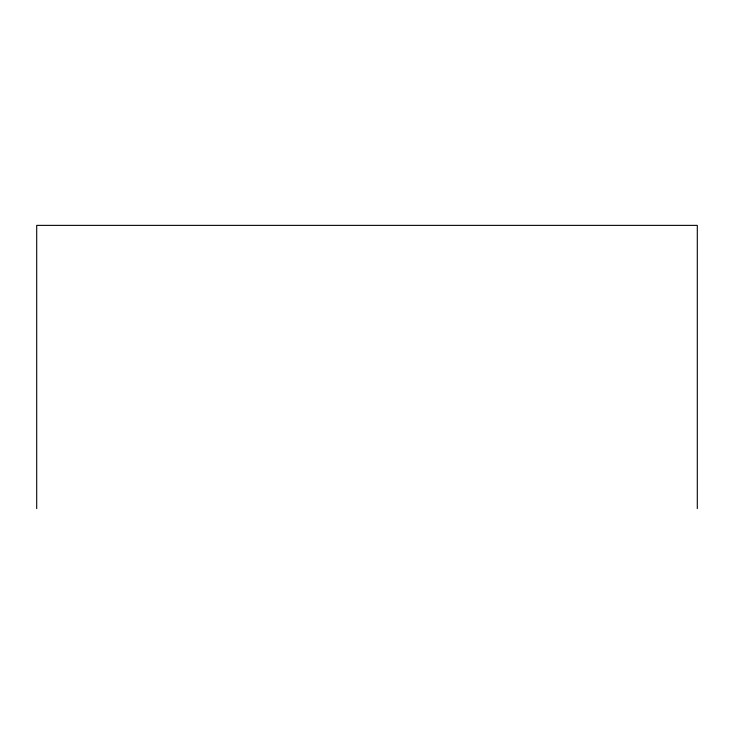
<?xml version="1.0" encoding="UTF-8"?>
<svg xmlns="http://www.w3.org/2000/svg" width="734" height="734" viewBox="0 0 734 734"><rect width="100%" height="100%" fill="white"/><g stroke="black" fill="none" stroke-linecap="round" stroke-linejoin="round"><path stroke-width="1.1" d="M697.3 508.625L697.3 225.375L36.7 225.375L36.7 508.625"/></g></svg>
